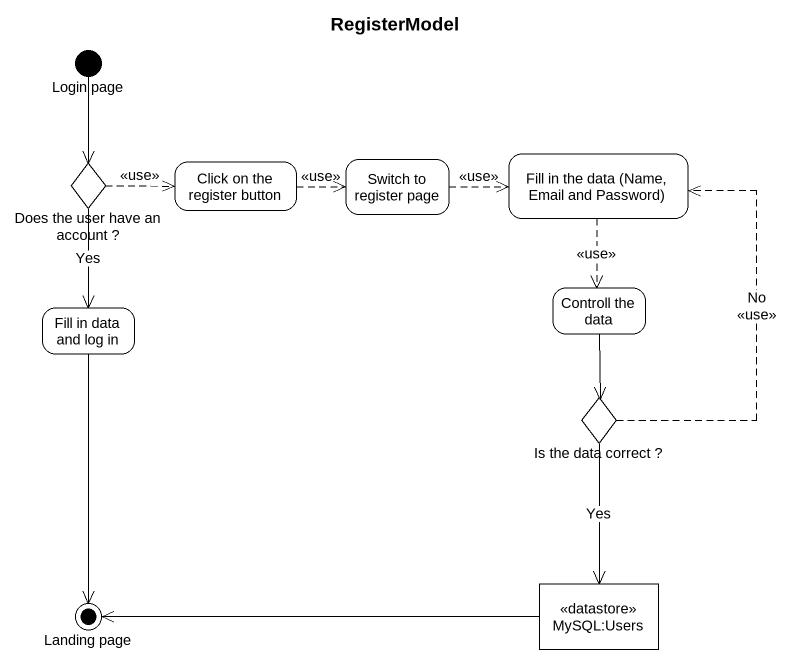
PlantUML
@startuml
title RegisterModel
hide empty description
state "Login page" as Login_page <<start>>
state "Does the user have an account ?" as Does_the_user_have_an <<choice>>
state "Click on the register button" as Click_on_the_register_button
state "Switch to register page" as Switch_to_register_page
state "Fill in the data (Name, Email and Password)" as Fill_in_the_data_Name_Email
state "Controll the data" as Controll_the_data
state "Fill in data and log in" as Fill_in_data_and_log_in
state "Is the data correct ?" as Is_the_data_correct <<choice>>
state "MySQL:Users" as MySQL_Users <<datastore>>
state "Landing page" as Landing_page <<end>>
Login_page --> Does_the_user_have_an
Does_the_user_have_an -right[dashed]-> Click_on_the_register_button : <<use>>
Does_the_user_have_an --> Fill_in_data_and_log_in : Yes
Click_on_the_register_button -right[dashed]-> Switch_to_register_page : <<use>>
Switch_to_register_page -right[dashed]-> Fill_in_the_data_Name_Email : <<use>>
Fill_in_the_data_Name_Email -[dashed]-> Controll_the_data : <<use>>
Controll_the_data --> Is_the_data_correct
Fill_in_data_and_log_in --> Landing_page
Is_the_data_correct -up[dashed]-> Fill_in_the_data_Name_Email : No\n<<use>>
Is_the_data_correct --> MySQL_Users : Yes
MySQL_Users -left-> Landing_page
@enduml
